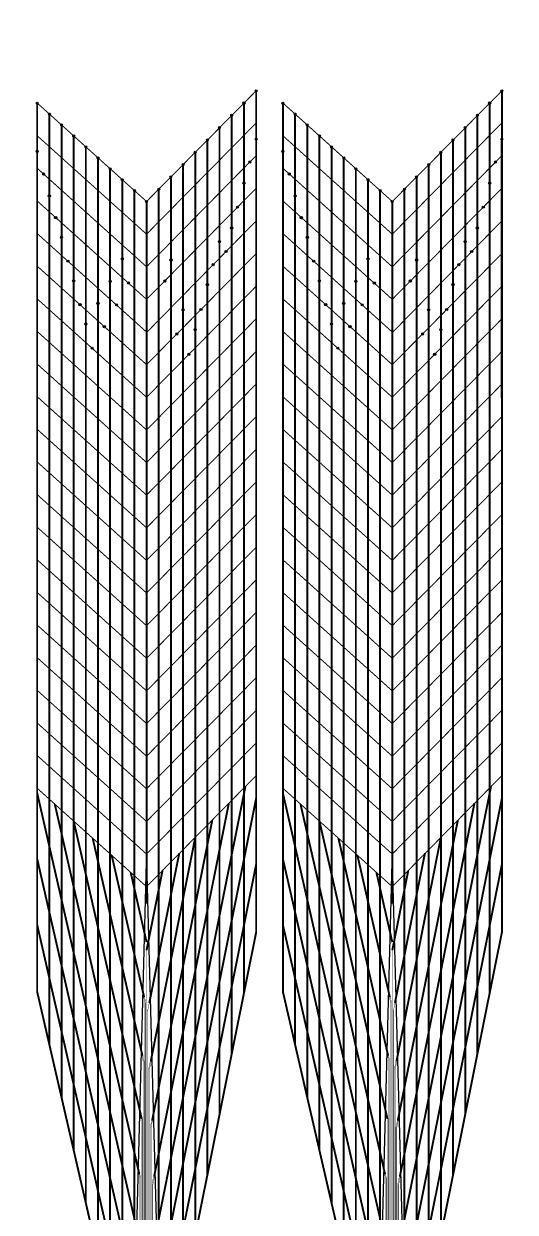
# Model space of a CAD drawing. Header units: millimetres. Extents: x -51 to 51, y -51 to 51.
# Drawn here: x 8.02 to 13.04, y 7.89 to 20.03 of the extents above; entities that cross this region are included whole.
import ezdxf

# ---------------------------------------------------------------- set-up
doc = ezdxf.new("R2010")
doc.units = ezdxf.units.MM
doc.linetypes.add('DASHED', pattern=[19.05, 12.7, -6.35])
for name, color, linetype in [('bottom_SU8', 5, 'Continuous'), ('metal', 43, 'Continuous'), ('Pt_pads', 1, 'Continuous'), ('reference', 18, 'DASHED')]:
    doc.layers.add(name, color=color, linetype=linetype)
doc.layers.add('top SU-8', color=3, linetype='Continuous', transparency=0.63)

msp = doc.modelspace()

# ---------------------------------------------------------------- linework, layer by layer
at = {"layer": 'bottom_SU8', "transparency": 33554559}
for points, const_width in [([(9.273, 18.216), (10.392, 19.347)], 0.01), ([(11.782, 18.216), (12.901, 19.347)], 0.01), ([(9.273, 17.882), (10.391, 19.017)], 0.01), ([(11.782, 17.882), (12.899, 19.017)], 0.01), ([(9.273, 17.549), (10.392, 18.684)], 0.01), ([(11.782, 17.549), (12.901, 18.684)], 0.01), ([(9.273, 17.216), (10.392, 18.351)], 0.01), ([(11.782, 17.216), (12.901, 18.351)], 0.01), ([(9.273, 16.877), (10.392, 18.018)], 0.01), ([(11.782, 16.877), (12.901, 18.018)], 0.01), ([(9.273, 16.549), (10.392, 17.684)], 0.01), ([(11.782, 16.549), (12.901, 17.684)], 0.01), ([(9.273, 16.216), (10.392, 17.351)], 0.01), ([(11.782, 16.216), (12.901, 17.351)], 0.01), ([(9.273, 15.882), (10.392, 17.018)], 0.01), ([(11.782, 15.882), (12.901, 17.018)], 0.01), ([(9.273, 15.549), (10.392, 16.684)], 0.01), ([(11.782, 15.549), (12.901, 16.684)], 0.01), ([(9.273, 15.216), (10.392, 16.351)], 0.01), ([(11.782, 15.216), (12.901, 16.351)], 0.01), ([(9.273, 14.882), (10.392, 16.018)], 0.01), ([(11.782, 14.882), (12.901, 16.018)], 0.01), ([(9.273, 14.549), (10.392, 15.684)], 0.01), ([(11.782, 14.549), (12.901, 15.684)], 0.01), ([(9.273, 14.216), (10.392, 15.351)], 0.01), ([(11.782, 14.216), (12.901, 15.351)], 0.01), ([(9.273, 13.882), (10.392, 15.018)], 0.01), ([(11.782, 13.882), (12.901, 15.018)], 0.01), ([(9.273, 13.549), (10.392, 14.684)], 0.01), ([(11.782, 13.549), (12.901, 14.684)], 0.01), ([(9.273, 13.216), (10.392, 14.351)], 0.01), ([(11.782, 13.216), (12.901, 14.351)], 0.01), ([(9.273, 12.882), (10.392, 14.018)], 0.01), ([(11.782, 12.882), (12.901, 14.018)], 0.01), ([(9.273, 12.549), (10.392, 13.684)], 0.01), ([(11.782, 12.549), (12.901, 13.684)], 0.01), ([(9.273, 12.216), (10.392, 13.351)], 0.01), ([(11.782, 12.216), (12.901, 13.351)], 0.01), ([(9.273, 11.882), (10.392, 13.018)], 0.01), ([(11.782, 11.882), (12.901, 13.018)], 0.01), ([(9.273, 11.549), (10.392, 12.684)], 0.01), ([(11.782, 11.549), (12.901, 12.684)], 0.01), ([(9.273, 11.216), (10.392, 12.351)], 0.01), ([(11.782, 11.216), (12.901, 12.351)], 0.01), ([(8.156, 12.173), (9.193, 7.632)], 0.02), ([(10.282, 12.239), (9.36, 7.633)], 0.02), ([(10.665, 12.173), (11.702, 7.632)], 0.02), ([(12.79, 12.239), (11.869, 7.633)], 0.02), ([(8.336, 12.06), (9.199, 8.279)], 0.02), ([(10.113, 12.068), (9.35, 8.254)], 0.02), ([(10.392, 12.117), (9.378, 7.049)], 0.02), ([(10.845, 12.06), (11.708, 8.279)], 0.02), ([(12.621, 12.068), (11.859, 8.254)], 0.02), ([(12.901, 12.117), (11.887, 7.049)], 0.02), ([(9.944, 11.896), (9.33, 8.826)], 0.02), ([(12.452, 11.896), (11.838, 8.826)], 0.02), ([(8.529, 11.886), (9.224, 8.843)], 0.02), ([(11.038, 11.886), (11.733, 8.843)], 0.02), ([(8.723, 11.711), (9.231, 9.488)], 0.02), ([(9.77, 11.719), (9.316, 9.432)], 0.02), ([(11.232, 11.711), (11.74, 9.488)], 0.02), ([(12.278, 11.719), (11.825, 9.432)], 0.02), ([(8.917, 11.537), (9.248, 10.088)], 0.02), ([(9.607, 11.558), (9.301, 10.028)], 0.02), ([(11.426, 11.537), (11.757, 10.088)], 0.02), ([(12.115, 11.558), (11.809, 10.028)], 0.02), ([(8.156, 11.5), (9.175, 7.037)], 0.02), ([(10.392, 11.443), (9.391, 6.438)], 0.02), ([(10.665, 11.5), (11.684, 7.037)], 0.02), ([(12.901, 11.443), (11.9, 6.438)], 0.02), ([(9.111, 11.362), (9.273, 10.65)], 0.02), ([(9.436, 11.381), (9.273, 10.566)], 0.02), ([(11.62, 11.362), (11.782, 10.65)], 0.02), ([(11.945, 11.381), (11.782, 10.566)], 0.02), ([(8.156, 10.826), (9.17, 6.389)], 0.02), ([(10.665, 10.826), (11.678, 6.389)], 0.02)]:
    msp.add_lwpolyline(points, dxfattribs=dict(at, const_width=const_width))
at = {"layer": 'bottom_SU8', "transparency": 33554544}
for points, const_width in [([(10.392, 19.347), (10.392, 10.743)], 0.02), ([(12.901, 19.347), (12.901, 10.743)], 0.02), ([(8.156, 19.222), (8.156, 10.137)], 0.02), ([(8.156, 19.222), (9.273, 18.216)], 0.01), ([(10.267, 19.222), (10.267, 10.127)], 0.02), ([(10.665, 19.222), (10.665, 10.137)], 0.02), ([(10.665, 19.222), (11.782, 18.216)], 0.01), ([(12.776, 19.222), (12.776, 10.127)], 0.02), ([(8.156, 18.888), (9.273, 17.882)], 0.01), ([(8.529, 16.127), (8.529, 18.886)], 0.02), ([(10.665, 18.888), (11.782, 17.882)], 0.01), ([(11.038, 16.127), (11.038, 18.886)], 0.02), ([(8.156, 18.556), (9.273, 17.549)], 0.01), ([(10.665, 18.556), (11.782, 17.549)], 0.01), ([(8.156, 18.222), (9.273, 17.216)], 0.01), ([(9.273, 18.216), (9.273, 11.044)], 0.02), ([(10.665, 18.222), (11.782, 17.216)], 0.01), ([(11.782, 18.216), (11.782, 11.044)], 0.02), ([(8.156, 17.889), (9.273, 16.882)], 0.01), ([(10.665, 17.889), (11.782, 16.882)], 0.01), ([(8.156, 17.556), (9.273, 16.549)], 0.01), ([(10.665, 17.556), (11.782, 16.549)], 0.01), ([(8.156, 17.222), (9.273, 16.216)], 0.01), ([(10.665, 17.222), (11.782, 16.216)], 0.01), ([(8.156, 16.889), (9.273, 15.882)], 0.01), ([(10.665, 16.889), (11.782, 15.882)], 0.01), ([(8.156, 16.556), (9.273, 15.549)], 0.01), ([(10.665, 16.556), (11.782, 15.549)], 0.01), ([(8.156, 16.222), (9.273, 15.216)], 0.01), ([(10.665, 16.222), (11.782, 15.216)], 0.01), ([(8.156, 15.889), (9.273, 14.882)], 0.01), ([(10.665, 15.889), (11.782, 14.882)], 0.01), ([(8.156, 15.556), (9.273, 14.549)], 0.01), ([(10.665, 15.556), (11.782, 14.549)], 0.01), ([(8.156, 15.222), (9.273, 14.216)], 0.01), ([(10.665, 15.222), (11.782, 14.216)], 0.01), ([(8.156, 14.889), (9.273, 13.882)], 0.01), ([(10.665, 14.889), (11.782, 13.882)], 0.01), ([(8.156, 14.556), (9.273, 13.549)], 0.01), ([(10.665, 14.556), (11.782, 13.549)], 0.01), ([(8.156, 14.222), (9.273, 13.216)], 0.01), ([(10.665, 14.222), (11.782, 13.216)], 0.01), ([(8.156, 13.889), (9.273, 12.882)], 0.01), ([(10.665, 13.889), (11.782, 12.882)], 0.01), ([(8.156, 13.556), (9.273, 12.549)], 0.01), ([(10.665, 13.556), (11.782, 12.549)], 0.01), ([(8.156, 13.222), (9.273, 12.216)], 0.01), ([(10.665, 13.222), (11.782, 12.216)], 0.01), ([(8.156, 12.889), (9.273, 11.882)], 0.01), ([(10.665, 12.889), (11.782, 11.882)], 0.01), ([(8.156, 12.556), (9.273, 11.549)], 0.01), ([(10.665, 12.556), (11.782, 11.549)], 0.01), ([(8.156, 12.222), (9.273, 11.216)], 0.01), ([(10.665, 12.222), (11.782, 11.216)], 0.01), ([(9.413, 5.879), (10.392, 10.749)], 0.02), ([(11.921, 5.879), (12.901, 10.749)], 0.02), ([(8.156, 10.144), (9.133, 5.898)], 0.02), ([(10.665, 10.144), (11.642, 5.898)], 0.02)]:
    msp.add_lwpolyline(points, dxfattribs=dict(at, const_width=const_width))
at = {"layer": 'bottom_SU8', "transparency": 33554559}
for points in [[(8.281, 19.11, 0.02, 0.02, 0), (8.281, 9.601, 0.02, 0.02, 0)], [(10.142, 19.097, 0.02, 0.02, 0), (10.142, 9.505, 0.02, 0.02, 0)], [(10.79, 19.11, 0.02, 0.02, 0), (10.79, 9.601, 0.02, 0.02, 0)], [(12.651, 19.097, 0.02, 0.02, 0), (12.651, 9.505, 0.02, 0.02, 0)], [(8.405, 18.998, 0.02, 0.02, 0), (8.405, 9.062, 0.02, 0.02, 0)], [(10.018, 18.971, 0.02, 0.02, 0), (10.018, 8.888, 0.02, 0.02, 0)], [(10.914, 18.998, 0.02, 0.02, 0), (10.914, 9.062, 0.02, 0.02, 0)], [(12.527, 18.971, 0.02, 0.02, 0), (12.527, 8.888, 0.02, 0.02, 0)], [(9.894, 18.845, 0.02, 0.02, 0), (9.894, 8.271, 0.02, 0.02, 0)], [(12.402, 18.845, 0.02, 0.02, 0), (12.402, 8.271, 0.02, 0.02, 0)], [(8.653, 18.774, 0.02, 0.02, 0), (8.653, 7.984, 0.02, 0.02, 0)], [(9.77, 18.719, 0.02, 0.02, 0), (9.77, 7.658, 0.02, 0.02, 0)], [(11.162, 18.774, 0.02, 0.02, 0), (11.162, 7.984, 0.02, 0.02, 0)], [(12.278, 18.719, 0.02, 0.02, 0), (12.278, 7.658, 0.02, 0.02, 0)], [(8.777, 18.663, 0.02, 0.02, 0), (8.777, 7.446, 0.02, 0.02, 0)], [(9.646, 18.593, 0.02, 0.02, 0), (9.646, 7.037, 0.02, 0.02, 0)], [(11.286, 18.663, 0.02, 0.02, 0), (11.286, 7.446, 0.02, 0.02, 0)], [(12.154, 18.593, 0.02, 0.02, 0), (12.154, 7.037, 0.02, 0.02, 0)], [(8.901, 18.551, 0.02, 0.02, 0), (8.901, 6.906, 0.02, 0.02, 0)], [(9.522, 18.468, 0.02, 0.02, 0), (9.522, 6.42, 0.02, 0.02, 0)], [(11.41, 18.551, 0.02, 0.02, 0), (11.41, 6.906, 0.02, 0.02, 0)], [(12.03, 18.468, 0.02, 0.02, 0), (12.03, 6.42, 0.02, 0.02, 0)], [(9.025, 18.439, 0.02, 0.02, 0), (9.025, 6.368, 0.02, 0.02, 0)], [(9.149, 18.327, 0.02, 0.02, 0), (9.147, 6.758, 0.02, 0.02, 0)], [(9.398, 18.342, 0.02, 0.02, 0), (9.398, 6.881, 0.02, 0.02, 0)], [(11.534, 18.439, 0.02, 0.02, 0), (11.534, 6.368, 0.02, 0.02, 0)], [(11.658, 18.327, 0.02, 0.02, 0), (11.656, 6.758, 0.02, 0.02, 0)], [(11.906, 18.342, 0.02, 0.02, 0), (11.906, 6.881, 0.02, 0.02, 0)], [(8.529, 16.127, 0.02, 0.02, 0), (8.529, 8.523, 0.04, 0.04, 0)], [(11.038, 16.127, 0.02, 0.02, 0), (11.038, 8.523, 0.04, 0.04, 0)]]:
    msp.add_lwpolyline(points, format="xyseb", dxfattribs=at)
at = {"layer": 'bottom_SU8', "transparency": 33554544}
for points in [[(9.273, 11.462), (9.423, 5.923), (9.125, 5.923)], [(11.782, 11.462), (11.932, 5.923), (11.634, 5.923)]]:
    msp.add_lwpolyline(points, close=True, dxfattribs=at)
for centre, radius in [((10.392, 19.347), 0.01), ((12.901, 19.347), 0.01), ((8.156, 19.222), 0.01), ((10.267, 19.222), 0.0115), ((10.665, 19.222), 0.01), ((12.776, 19.222), 0.0115), ((8.281, 19.11), 0.01), ((10.79, 19.11), 0.01), ((8.405, 18.998), 0.01), ((10.914, 18.998), 0.01), ((8.529, 18.886), 0.01), ((10.392, 18.853), 0.011), ((11.038, 18.886), 0.01), ((12.901, 18.853), 0.011), ((8.156, 18.729), 0.011), ((8.653, 18.774), 0.01), ((10.665, 18.729), 0.011), ((11.162, 18.774), 0.01), ((8.777, 18.663), 0.01), ((10.327, 18.619), 0.011), ((11.286, 18.663), 0.01), ((12.836, 18.619), 0.011), ((8.221, 18.497), 0.011), ((8.901, 18.551), 0.01), ((10.73, 18.497), 0.011), ((11.41, 18.551), 0.01), ((9.025, 18.439), 0.01), ((9.149, 18.327), 0.01), ((10.267, 18.404), 0.011), ((11.534, 18.439), 0.01), ((11.658, 18.327), 0.01), ((12.776, 18.404), 0.011), ((8.281, 18.273), 0.011), ((10.79, 18.273), 0.011), ((10.202, 18.158), 0.011), ((12.711, 18.158), 0.011), ((8.345, 18.051), 0.011), ((10.854, 18.051), 0.011), ((8.405, 17.85), 0.011), ((10.142, 17.946), 0.011), ((10.914, 17.85), 0.011), ((12.651, 17.946), 0.011), ((10.018, 17.805), 0.011), ((12.526, 17.805), 0.011), ((8.47, 17.606), 0.011), ((9.025, 17.63), 0.011), ((9.522, 17.618), 0.011), ((10.085, 17.705), 0.011), ((10.979, 17.606), 0.011), ((11.534, 17.63), 0.011), ((12.03, 17.618), 0.011), ((12.593, 17.705), 0.011), ((9.953, 17.57), 0.011), ((12.462, 17.57), 0.011), ((8.529, 17.406), 0.011), ((8.901, 17.401), 0.011), ((9.089, 17.383), 0.011), ((9.459, 17.404), 0.011), ((9.894, 17.367), 0.011), ((11.038, 17.406), 0.011), ((11.41, 17.401), 0.011), ((11.598, 17.383), 0.011), ((11.967, 17.404), 0.011), ((12.402, 17.367), 0.011), ((8.593, 17.162), 0.011), ((8.777, 17.176), 0.011), ((8.966, 17.16), 0.011), ((9.646, 17.109), 0.011), ((9.829, 17.113), 0.011), ((11.102, 17.162), 0.011), ((11.286, 17.176), 0.011), ((11.475, 17.16), 0.011), ((12.154, 17.109), 0.011), ((12.338, 17.113), 0.011), ((8.653, 16.965), 0.011), ((8.842, 16.938), 0.011), ((9.77, 16.906), 0.011), ((11.162, 16.965), 0.011), ((11.35, 16.938), 0.011), ((12.278, 16.906), 0.011), ((9.582, 16.862), 0.011), ((12.091, 16.862), 0.011), ((8.717, 16.717), 0.011), ((9.705, 16.654), 0.011), ((11.226, 16.717), 0.011), ((12.214, 16.654), 0.011)]:
    msp.add_circle(centre, radius, dxfattribs=at)
at = {"layer": 'bottom_SU8', "transparency": 33554559}
for centre in [(10.142, 19.097), (12.651, 19.097), (10.018, 18.971), (12.527, 18.971), (9.894, 18.845), (12.402, 18.845), (9.77, 18.719), (12.278, 18.719), (9.646, 18.593), (12.154, 18.593), (9.522, 18.468), (12.03, 18.468), (9.398, 18.342), (11.906, 18.342), (9.273, 18.216), (11.782, 18.216)]:
    msp.add_circle(centre, 0.01, dxfattribs=at)
at = {"layer": 'metal', "transparency": 33554544, "const_width": 0.004}
for points in [[(10.397, 10.748), (10.397, 18.853)], [(12.905, 10.748), (12.905, 18.853)], [(8.152, 10.137), (8.152, 18.729)], [(10.661, 10.137), (10.66, 18.729)], [(10.387, 18.68), (10.327, 18.619)], [(10.387, 10.749), (10.387, 18.681)], [(12.896, 18.68), (12.836, 18.619)], [(12.896, 10.749), (12.896, 18.681)], [(8.16, 18.552), (8.221, 18.497)], [(8.161, 10.142), (8.161, 18.551)], [(10.669, 18.552), (10.73, 18.497)], [(10.67, 10.142), (10.67, 18.551)], [(10.272, 10.819), (10.272, 18.404)], [(12.781, 10.819), (12.781, 18.404)], [(10.262, 18.219), (10.202, 18.158)], [(10.262, 10.82), (10.262, 18.221)], [(12.771, 18.219), (12.711, 18.158)], [(12.771, 10.82), (12.771, 18.221)], [(8.286, 10.278), (8.286, 18.109)], [(8.286, 18.105), (8.345, 18.051)], [(10.795, 10.278), (10.795, 18.109)], [(10.795, 18.105), (10.854, 18.051)], [(8.4, 17.85), (8.401, 10.405)], [(10.147, 10.865), (10.147, 17.946)], [(10.909, 17.85), (10.909, 10.405)], [(12.656, 10.865), (12.656, 17.946)], [(10.022, 10.918), (10.022, 17.805)], [(10.137, 17.759), (10.085, 17.705)], [(10.137, 10.866), (10.137, 17.761)], [(12.531, 10.918), (12.531, 17.805)], [(12.646, 17.759), (12.593, 17.705)], [(12.646, 10.866), (12.646, 17.761)], [(8.409, 17.661), (8.47, 17.606)], [(8.41, 10.405), (8.41, 17.66)], [(9.021, 11.061), (9.021, 17.63)], [(9.522, 11.131), (9.522, 17.618)], [(10.015, 17.634), (9.953, 17.57)], [(10.013, 10.921), (10.014, 17.633)], [(10.918, 17.661), (10.979, 17.606)], [(10.919, 10.405), (10.919, 17.66)], [(11.53, 11.061), (11.53, 17.63)], [(12.031, 11.131), (12.031, 17.618)], [(12.524, 17.634), (12.462, 17.57)], [(12.522, 10.921), (12.523, 17.633)], [(8.525, 10.535), (8.525, 17.406)], [(8.897, 10.93), (8.897, 17.402)], [(9.029, 17.438), (9.089, 17.383)], [(9.03, 11.061), (9.03, 17.437)], [(9.396, 17.34), (9.459, 17.404)], [(9.898, 10.97), (9.899, 17.367)], [(11.034, 10.535), (11.034, 17.406)], [(11.406, 10.93), (11.406, 17.402)], [(11.538, 17.438), (11.598, 17.383)], [(11.539, 11.061), (11.539, 17.437)], [(11.904, 17.34), (11.967, 17.404)], [(12.407, 10.97), (12.408, 17.367)], [(9.398, 11.185), (9.398, 17.342)], [(11.906, 11.185), (11.906, 17.342)], [(8.533, 10.535), (8.533, 17.218)], [(8.533, 17.216), (8.593, 17.162)], [(8.772, 10.799), (8.772, 17.176)], [(8.906, 10.93), (8.906, 17.215)], [(8.906, 17.213), (8.966, 17.16)], [(9.889, 17.174), (9.829, 17.113)], [(9.889, 10.971), (9.889, 17.175)], [(11.042, 10.535), (11.042, 17.218)], [(11.042, 17.216), (11.102, 17.162)], [(11.281, 10.799), (11.281, 17.176)], [(11.415, 10.93), (11.415, 17.215)], [(11.415, 17.213), (11.475, 17.16)], [(12.398, 17.174), (12.338, 17.113)], [(12.398, 10.971), (12.398, 17.175)], [(9.65, 11.094), (9.65, 17.109)], [(12.159, 11.094), (12.158, 17.109)], [(8.649, 10.669), (8.649, 16.965)], [(8.782, 10.801), (8.782, 16.994)], [(8.782, 16.992), (8.842, 16.938)], [(9.642, 16.924), (9.582, 16.862)], [(9.641, 11.094), (9.641, 16.923)], [(9.775, 11.025), (9.775, 16.906)], [(11.158, 10.669), (11.158, 16.965)], [(11.291, 10.801), (11.291, 16.994)], [(11.291, 16.992), (11.35, 16.938)], [(12.151, 16.924), (12.091, 16.862)], [(12.149, 11.094), (12.15, 16.923)], [(12.284, 11.025), (12.284, 16.906)], [(8.657, 10.668), (8.657, 16.774)], [(8.657, 16.772), (8.717, 16.717)], [(11.165, 10.668), (11.166, 16.774)], [(11.166, 16.772), (11.226, 16.717)], [(9.764, 16.714), (9.705, 16.654)], [(9.764, 11.025), (9.764, 16.716)], [(12.273, 16.714), (12.214, 16.654)], [(12.273, 11.025), (12.273, 16.716)], [(9.398, 11.186), (9.274, 10.571)], [(11.906, 11.186), (11.783, 10.571)], [(9.257, 10.026), (9.021, 11.062)], [(9.266, 10.027), (9.03, 11.062)], [(9.522, 11.134), (9.284, 9.947)], [(9.293, 9.343), (9.641, 11.095)], [(9.302, 9.343), (9.65, 11.095)], [(11.766, 10.026), (11.53, 11.062)], [(11.775, 10.027), (11.539, 11.062)], [(12.031, 11.134), (11.793, 9.947)], [(11.802, 9.343), (12.15, 11.095)], [(11.811, 9.343), (12.159, 11.095)], [(9.239, 9.431), (8.897, 10.932)], [(9.248, 9.431), (8.906, 10.932)], [(9.311, 8.757), (9.764, 11.026)], [(9.32, 8.76), (9.775, 11.026)], [(9.329, 8.176), (9.889, 10.973)], [(9.338, 8.173), (9.899, 10.973)], [(11.748, 9.431), (11.406, 10.932)], [(11.757, 9.431), (11.415, 10.932)], [(11.82, 8.757), (12.273, 11.026)], [(11.829, 8.76), (12.284, 11.026)], [(11.838, 8.176), (12.398, 10.973)], [(11.847, 8.173), (12.408, 10.973)], [(9.347, 7.592), (10.013, 10.922)], [(9.356, 7.591), (10.022, 10.92)], [(9.365, 7.009), (10.137, 10.866)], [(9.374, 7.006), (10.147, 10.866)], [(9.383, 6.425), (10.262, 10.821)], [(9.391, 6.414), (10.272, 10.821)], [(11.856, 7.592), (12.522, 10.922)], [(11.865, 7.591), (12.531, 10.92)], [(11.874, 7.009), (12.646, 10.866)], [(11.883, 7.006), (12.656, 10.866)], [(11.892, 6.425), (12.771, 10.821)], [(11.9, 6.414), (12.781, 10.821)], [(9.221, 8.837), (8.772, 10.801)], [(9.23, 8.84), (8.782, 10.802)], [(9.401, 5.847), (10.387, 10.75)], [(9.41, 5.846), (10.397, 10.749)], [(11.73, 8.837), (11.281, 10.801)], [(11.739, 8.84), (11.291, 10.802)], [(11.91, 5.847), (12.896, 10.75)], [(11.919, 5.846), (12.905, 10.749)], [(9.203, 8.243), (8.649, 10.669)], [(9.212, 8.243), (8.657, 10.669)], [(9.275, -11.096), (9.275, 10.575)], [(11.712, 8.243), (11.158, 10.669)], [(11.721, 8.243), (11.165, 10.669)], [(11.784, -11.096), (11.784, 10.575)], [(9.185, 7.649), (8.525, 10.536)], [(9.194, 7.649), (8.533, 10.536)], [(11.694, 7.649), (11.034, 10.536)], [(11.703, 7.649), (11.042, 10.536)], [(9.167, 7.052), (8.401, 10.408)], [(9.176, 7.052), (8.41, 10.408)], [(11.676, 7.052), (10.909, 10.408)], [(11.685, 7.052), (10.919, 10.408)], [(8.275, 10.285), (9.15, 6.455)], [(9.158, 6.456), (8.285, 10.285)], [(10.784, 10.285), (11.658, 6.455)], [(11.667, 6.456), (10.793, 10.285)], [(8.152, 10.143), (9.131, 5.887)], [(9.14, 5.889), (8.161, 10.143)], [(10.661, 10.143), (11.64, 5.887)], [(11.649, 5.889), (10.67, 10.143)], [(9.257, -12.096), (9.257, 10.027)], [(9.266, -11.596), (9.266, 10.029)], [(9.284, -10.596), (9.284, 9.956)], [(11.766, -12.096), (11.766, 10.027)], [(11.775, -11.596), (11.775, 10.029)], [(11.793, -10.596), (11.793, 9.956)], [(9.239, -13.096), (9.239, 9.437)], [(9.248, -12.596), (9.248, 9.437)], [(9.293, -10.096), (9.293, 9.348)], [(9.302, -9.596), (9.302, 9.348)], [(11.748, -13.096), (11.748, 9.437)], [(11.757, -12.596), (11.757, 9.437)], [(11.802, -10.096), (11.802, 9.348)], [(11.811, -9.596), (11.811, 9.348)], [(9.221, -14.096), (9.221, 8.839)], [(9.23, -13.596), (9.23, 8.841)], [(9.311, -9.096), (9.311, 8.76)], [(9.32, -8.596), (9.32, 8.762)], [(11.73, -14.096), (11.73, 8.839)], [(11.739, -13.596), (11.739, 8.841)], [(11.82, -9.096), (11.82, 8.76)], [(11.829, -8.596), (11.829, 8.762)], [(9.203, -15.096), (9.203, 8.244)], [(9.212, -14.596), (9.212, 8.244)], [(9.329, -8.096), (9.329, 8.176)], [(9.338, -7.596), (9.338, 8.176)], [(11.712, -15.096), (11.712, 8.244)], [(11.721, -14.596), (11.721, 8.244)], [(11.838, -8.096), (11.838, 8.176)], [(11.847, -7.596), (11.847, 8.176)]]:
    msp.add_lwpolyline(points, dxfattribs=at)
at = {"layer": 'metal', "transparency": 33554554, "const_width": 0.004}
for points in [[(8.277, 10.278), (8.276, 18.273)], [(10.786, 10.278), (10.785, 18.273)]]:
    msp.add_lwpolyline(points, dxfattribs=at)
at = {"layer": 'metal', "transparency": 33554544}
for centre in [(10.392, 18.853), (12.901, 18.853), (8.156, 18.729), (10.665, 18.729), (10.327, 18.619), (12.836, 18.619), (8.221, 18.497), (10.73, 18.497), (10.267, 18.404), (12.776, 18.404), (8.281, 18.273), (10.79, 18.273), (10.202, 18.158), (12.711, 18.158), (8.345, 18.051), (10.854, 18.051), (8.405, 17.85), (10.142, 17.946), (10.914, 17.85), (12.651, 17.946), (10.018, 17.805), (12.526, 17.805), (8.47, 17.606), (9.025, 17.63), (9.522, 17.618), (10.085, 17.705), (10.979, 17.606), (11.534, 17.63), (12.03, 17.618), (12.593, 17.705), (9.953, 17.57), (12.462, 17.57), (8.529, 17.406), (8.901, 17.401), (9.089, 17.383), (9.459, 17.404), (9.894, 17.367), (11.038, 17.406), (11.41, 17.401), (11.598, 17.383), (11.967, 17.404), (12.402, 17.367), (8.593, 17.162), (8.777, 17.176), (8.966, 17.16), (9.829, 17.113), (11.102, 17.162), (11.286, 17.176), (11.475, 17.16), (12.338, 17.113), (9.646, 17.109), (12.154, 17.109), (8.653, 16.965), (8.842, 16.938), (9.77, 16.906), (11.162, 16.965), (11.35, 16.938), (12.278, 16.906), (9.582, 16.862), (12.091, 16.862), (8.717, 16.717), (9.705, 16.654), (11.226, 16.717), (12.214, 16.654)]:
    msp.add_circle(centre, 0.01, dxfattribs=at)
at = {"layer": 'Pt_pads', "transparency": 33554544}
for centre in [(10.392, 18.853), (12.901, 18.853), (8.156, 18.729), (10.665, 18.729), (10.327, 18.619), (12.836, 18.619), (8.221, 18.497), (10.73, 18.497), (10.267, 18.404), (12.776, 18.404), (8.281, 18.273), (10.79, 18.273), (10.202, 18.158), (12.711, 18.158), (8.345, 18.051), (10.854, 18.051), (8.405, 17.85), (10.142, 17.946), (10.914, 17.85), (12.651, 17.946), (10.018, 17.805), (12.526, 17.805), (8.47, 17.606), (9.025, 17.63), (9.522, 17.618), (10.085, 17.705), (10.979, 17.606), (11.534, 17.63), (12.03, 17.618), (12.593, 17.705), (9.953, 17.57), (12.462, 17.57), (8.529, 17.406), (8.901, 17.401), (9.089, 17.383), (9.459, 17.404), (9.894, 17.367), (11.038, 17.406), (11.41, 17.401), (11.598, 17.383), (11.967, 17.404), (12.402, 17.367), (8.593, 17.162), (8.777, 17.176), (8.966, 17.16), (9.829, 17.113), (11.102, 17.162), (11.286, 17.176), (11.475, 17.16), (12.338, 17.113), (9.646, 17.109), (12.154, 17.109), (8.653, 16.965), (8.842, 16.938), (9.77, 16.906), (11.162, 16.965), (11.35, 16.938), (12.278, 16.906), (9.582, 16.862), (12.091, 16.862), (8.717, 16.717), (9.705, 16.654), (11.226, 16.717), (12.214, 16.654)]:
    msp.add_circle(centre, 0.01, dxfattribs=at)
at = {"layer": 'reference'}
msp.add_circle((0, 0), 38.1, dxfattribs=at)
at = {"layer": 'top SU-8', "transparency": 33554559}
for points, const_width in [([(9.273, 18.216), (10.392, 19.347)], 0.01), ([(11.782, 18.216), (12.901, 19.347)], 0.01), ([(9.273, 17.882), (10.391, 19.017)], 0.01), ([(11.782, 17.882), (12.899, 19.017)], 0.01), ([(9.273, 17.549), (10.317, 18.609)], 0.01), ([(11.782, 17.549), (12.826, 18.609)], 0.01), ([(9.469, 17.414), (10.192, 18.148)], 0.01), ([(11.977, 17.414), (12.701, 18.148)], 0.01), ([(9.839, 17.123), (10.392, 17.684)], 0.01), ([(12.348, 17.123), (12.901, 17.684)], 0.01), ([(9.273, 16.877), (9.943, 17.56)], 0.01), ([(11.782, 16.877), (12.452, 17.56)], 0.01), ([(9.714, 16.663), (10.392, 17.351)], 0.01), ([(12.223, 16.663), (12.901, 17.351)], 0.01), ([(9.273, 15.882), (10.392, 17.018)], 0.01), ([(11.782, 15.882), (12.901, 17.018)], 0.01), ([(9.273, 15.549), (10.392, 16.684)], 0.01), ([(11.782, 15.549), (12.901, 16.684)], 0.01), ([(9.273, 15.216), (10.392, 16.351)], 0.01), ([(11.782, 15.216), (12.901, 16.351)], 0.01), ([(9.273, 14.882), (10.392, 16.018)], 0.01), ([(11.782, 14.882), (12.901, 16.018)], 0.01), ([(9.273, 14.549), (10.392, 15.684)], 0.01), ([(11.782, 14.549), (12.901, 15.684)], 0.01), ([(9.273, 14.216), (10.392, 15.351)], 0.01), ([(11.782, 14.216), (12.901, 15.351)], 0.01), ([(9.273, 13.882), (10.392, 15.018)], 0.01), ([(11.782, 13.882), (12.901, 15.018)], 0.01), ([(9.273, 13.549), (10.392, 14.684)], 0.01), ([(11.782, 13.549), (12.901, 14.684)], 0.01), ([(9.273, 13.216), (10.392, 14.351)], 0.01), ([(11.782, 13.216), (12.901, 14.351)], 0.01), ([(9.273, 12.882), (10.392, 14.018)], 0.01), ([(11.782, 12.882), (12.901, 14.018)], 0.01), ([(9.273, 12.549), (10.392, 13.684)], 0.01), ([(11.782, 12.549), (12.901, 13.684)], 0.01), ([(9.273, 12.216), (10.392, 13.351)], 0.01), ([(11.782, 12.216), (12.901, 13.351)], 0.01), ([(9.273, 11.882), (10.392, 13.018)], 0.01), ([(11.782, 11.882), (12.901, 13.018)], 0.01), ([(9.273, 11.549), (10.392, 12.684)], 0.01), ([(11.782, 11.549), (12.901, 12.684)], 0.01), ([(9.273, 11.216), (10.392, 12.351)], 0.01), ([(11.782, 11.216), (12.901, 12.351)], 0.01), ([(8.156, 12.173), (9.193, 7.632)], 0.02), ([(10.282, 12.239), (9.36, 7.633)], 0.02), ([(10.665, 12.173), (11.702, 7.632)], 0.02), ([(12.79, 12.239), (11.869, 7.633)], 0.02), ([(8.336, 12.06), (9.199, 8.279)], 0.02), ([(10.113, 12.068), (9.35, 8.254)], 0.02), ([(10.392, 12.117), (9.378, 7.049)], 0.02), ([(10.845, 12.06), (11.708, 8.279)], 0.02), ([(12.621, 12.068), (11.859, 8.254)], 0.02), ([(12.901, 12.117), (11.887, 7.049)], 0.02), ([(9.944, 11.896), (9.33, 8.826)], 0.02), ([(12.452, 11.896), (11.838, 8.826)], 0.02), ([(8.529, 11.886), (9.224, 8.843)], 0.02), ([(11.038, 11.886), (11.733, 8.843)], 0.02), ([(8.723, 11.711), (9.231, 9.488)], 0.02), ([(9.77, 11.719), (9.316, 9.432)], 0.02), ([(11.232, 11.711), (11.74, 9.488)], 0.02), ([(12.278, 11.719), (11.825, 9.432)], 0.02), ([(8.917, 11.537), (9.248, 10.088)], 0.02), ([(9.607, 11.558), (9.301, 10.028)], 0.02), ([(11.426, 11.537), (11.757, 10.088)], 0.02), ([(12.115, 11.558), (11.809, 10.028)], 0.02), ([(8.156, 11.5), (9.175, 7.037)], 0.02), ([(10.392, 11.443), (9.391, 6.438)], 0.02), ([(10.665, 11.5), (11.684, 7.037)], 0.02), ([(12.901, 11.443), (11.9, 6.438)], 0.02), ([(9.111, 11.362), (9.273, 10.65)], 0.02), ([(9.436, 11.381), (9.273, 10.566)], 0.02), ([(11.62, 11.362), (11.782, 10.65)], 0.02), ([(11.945, 11.381), (11.782, 10.566)], 0.02), ([(8.156, 10.826), (9.17, 6.389)], 0.02), ([(10.665, 10.826), (11.678, 6.389)], 0.02)]:
    msp.add_lwpolyline(points, dxfattribs=dict(at, const_width=const_width))
at = {"layer": 'top SU-8', "transparency": 33554544}
for points, const_width in [([(10.392, 18.868), (10.392, 19.347)], 0.02), ([(12.901, 18.868), (12.901, 19.347)], 0.02), ([(8.156, 18.748), (8.156, 19.222)], 0.02), ([(8.156, 19.222), (9.273, 18.216)], 0.01), ([(10.267, 18.419), (10.267, 19.222)], 0.02), ([(10.665, 18.748), (10.665, 19.222)], 0.02), ([(10.665, 19.222), (11.782, 18.216)], 0.01), ([(12.776, 18.419), (12.776, 19.222)], 0.02), ([(8.281, 18.29), (8.281, 19.11)], 0.02), ([(10.142, 17.96), (10.142, 19.097)], 0.02), ([(10.79, 18.29), (10.79, 19.11)], 0.02), ([(12.651, 17.96), (12.651, 19.097)], 0.02), ([(8.405, 17.867), (8.405, 18.998)], 0.02), ([(10.018, 17.822), (10.018, 18.971)], 0.02), ([(10.914, 17.867), (10.914, 18.998)], 0.02), ([(12.527, 17.822), (12.527, 18.971)], 0.02), ([(8.156, 18.888), (9.273, 17.882)], 0.01), ([(8.529, 17.421), (8.529, 18.886)], 0.02), ([(9.894, 17.384), (9.894, 18.845)], 0.02), ([(10.392, 18.837), (10.392, 10.743)], 0.02), ([(10.665, 18.888), (11.782, 17.882)], 0.01), ([(11.038, 17.421), (11.038, 18.886)], 0.02), ([(12.402, 17.384), (12.402, 18.845)], 0.02), ([(12.9, 18.837), (12.901, 10.743)], 0.02), ([(8.156, 18.716), (8.156, 10.137)], 0.02), ([(8.653, 16.98), (8.653, 18.774)], 0.02), ([(9.77, 16.92), (9.77, 18.719)], 0.02), ([(10.665, 18.716), (10.665, 10.137)], 0.02), ([(11.162, 16.98), (11.162, 18.774)], 0.02), ([(12.278, 16.92), (12.278, 18.719)], 0.02), ([(8.777, 17.189), (8.777, 18.663)], 0.02), ([(9.646, 17.13), (9.646, 18.593)], 0.02), ([(10.338, 18.63), (10.392, 18.684)], 0.01), ([(11.286, 17.189), (11.286, 18.663)], 0.02), ([(12.154, 17.13), (12.154, 18.593)], 0.02), ([(12.847, 18.63), (12.901, 18.684)], 0.01), ([(8.211, 18.507), (8.156, 18.556)], 0.01), ([(8.232, 18.487), (9.273, 17.549)], 0.01), ([(8.901, 17.416), (8.901, 18.551)], 0.02), ([(9.521, 17.634), (9.522, 18.468)], 0.02), ([(10.719, 18.507), (10.665, 18.556)], 0.01), ([(10.741, 18.487), (11.782, 17.549)], 0.01), ([(11.41, 17.416), (11.41, 18.551)], 0.02), ([(12.03, 17.634), (12.03, 18.468)], 0.02), ([(9.025, 17.647), (9.025, 18.439)], 0.02), ([(10.213, 18.17), (10.392, 18.351)], 0.01), ([(10.267, 18.388), (10.267, 10.127)], 0.02), ([(11.534, 17.647), (11.534, 18.439)], 0.02), ([(12.722, 18.17), (12.901, 18.351)], 0.01), ([(12.776, 18.388), (12.776, 10.127)], 0.02), ([(8.334, 18.062), (8.156, 18.222)], 0.01), ([(9.273, 18.216), (9.273, 11.044)], 0.02), ([(10.843, 18.062), (10.665, 18.222)], 0.01), ([(11.782, 18.216), (11.782, 11.044)], 0.02), ([(9.078, 17.392), (8.358, 18.041)], 0.01), ([(10.094, 17.715), (10.392, 18.018)], 0.01), ([(11.586, 17.392), (10.866, 18.041)], 0.01), ([(12.603, 17.715), (12.901, 18.018)], 0.01), ([(8.459, 17.616), (8.156, 17.889)], 0.01), ([(10.967, 17.616), (10.665, 17.889)], 0.01), ([(9.963, 17.581), (10.075, 17.695)], 0.01), ([(12.472, 17.581), (12.584, 17.695)], 0.01), ([(8.582, 17.172), (8.156, 17.556)], 0.01), ([(8.955, 17.169), (8.481, 17.596)], 0.01), ([(11.091, 17.172), (10.665, 17.556)], 0.01), ([(11.464, 17.169), (10.99, 17.596)], 0.01), ([(8.529, 16.127), (8.529, 17.389)], 0.02), ([(9.098, 17.374), (9.273, 17.216)], 0.01), ([(9.448, 17.393), (9.273, 17.216)], 0.01), ([(11.038, 16.127), (11.038, 17.389)], 0.02), ([(11.607, 17.374), (11.782, 17.216)], 0.01), ([(11.957, 17.393), (11.782, 17.216)], 0.01), ([(8.706, 16.727), (8.156, 17.222)], 0.01), ([(8.832, 16.947), (8.605, 17.151)], 0.01), ([(8.975, 17.151), (9.273, 16.882)], 0.01), ([(11.214, 16.727), (10.665, 17.222)], 0.01), ([(11.34, 16.947), (11.114, 17.151)], 0.01), ([(11.484, 17.151), (11.782, 16.882)], 0.01), ([(9.819, 17.102), (9.592, 16.873)], 0.01), ([(12.328, 17.102), (12.101, 16.873)], 0.01), ([(8.156, 16.889), (9.273, 15.882)], 0.01), ([(8.851, 16.93), (9.273, 16.549)], 0.01), ([(10.665, 16.889), (11.782, 15.882)], 0.01), ([(11.36, 16.93), (11.782, 16.549)], 0.01), ([(9.572, 16.853), (9.273, 16.549)], 0.01), ([(12.081, 16.853), (11.782, 16.549)], 0.01), ([(8.726, 16.709), (9.273, 16.216)], 0.01), ([(9.695, 16.644), (9.273, 16.216)], 0.01), ([(11.235, 16.709), (11.782, 16.216)], 0.01), ([(12.204, 16.644), (11.782, 16.216)], 0.01), ([(8.156, 16.556), (9.273, 15.549)], 0.01), ([(10.665, 16.556), (11.782, 15.549)], 0.01), ([(8.156, 16.222), (9.273, 15.216)], 0.01), ([(10.665, 16.222), (11.782, 15.216)], 0.01), ([(8.156, 15.889), (9.273, 14.882)], 0.01), ([(10.665, 15.889), (11.782, 14.882)], 0.01), ([(8.156, 15.556), (9.273, 14.549)], 0.01), ([(10.665, 15.556), (11.782, 14.549)], 0.01), ([(8.156, 15.222), (9.273, 14.216)], 0.01), ([(10.665, 15.222), (11.782, 14.216)], 0.01), ([(8.156, 14.889), (9.273, 13.882)], 0.01), ([(10.665, 14.889), (11.782, 13.882)], 0.01), ([(8.156, 14.556), (9.273, 13.549)], 0.01), ([(10.665, 14.556), (11.782, 13.549)], 0.01), ([(8.156, 14.222), (9.273, 13.216)], 0.01), ([(10.665, 14.222), (11.782, 13.216)], 0.01), ([(8.156, 13.889), (9.273, 12.882)], 0.01), ([(10.665, 13.889), (11.782, 12.882)], 0.01), ([(8.156, 13.556), (9.273, 12.549)], 0.01), ([(10.665, 13.556), (11.782, 12.549)], 0.01), ([(8.156, 13.222), (9.273, 12.216)], 0.01), ([(10.665, 13.222), (11.782, 12.216)], 0.01), ([(8.156, 12.889), (9.273, 11.882)], 0.01), ([(10.665, 12.889), (11.782, 11.882)], 0.01), ([(8.156, 12.556), (9.273, 11.549)], 0.01), ([(10.665, 12.556), (11.782, 11.549)], 0.01), ([(8.156, 12.222), (9.273, 11.216)], 0.01), ([(10.665, 12.222), (11.782, 11.216)], 0.01), ([(9.413, 5.879), (10.392, 10.749)], 0.02), ([(11.921, 5.879), (12.901, 10.749)], 0.02), ([(8.156, 10.144), (9.133, 5.898)], 0.02), ([(10.665, 10.144), (11.642, 5.898)], 0.02)]:
    msp.add_lwpolyline(points, dxfattribs=dict(at, const_width=const_width))
at = {"layer": 'top SU-8', "transparency": 33554559}
for points in [[(9.149, 18.327, 0.02, 0.02, 0), (9.147, 6.758, 0.02, 0.02, 0)], [(9.398, 18.342, 0.02, 0.02, 0), (9.398, 6.881, 0.02, 0.02, 0)], [(11.658, 18.327, 0.02, 0.02, 0), (11.656, 6.758, 0.02, 0.02, 0)], [(11.906, 18.342, 0.02, 0.02, 0), (11.906, 6.881, 0.02, 0.02, 0)], [(8.281, 18.253, 0.02, 0.02, 0), (8.281, 9.601, 0.02, 0.02, 0)], [(10.79, 18.253, 0.02, 0.02, 0), (10.79, 9.601, 0.02, 0.02, 0)], [(10.142, 17.931, 0.02, 0.02, 0), (10.142, 9.505, 0.02, 0.02, 0)], [(12.651, 17.931, 0.02, 0.02, 0), (12.651, 9.505, 0.02, 0.02, 0)], [(8.405, 17.836, 0.02, 0.02, 0), (8.405, 9.062, 0.02, 0.02, 0)], [(10.018, 17.787, 0.02, 0.02, 0), (10.018, 8.888, 0.02, 0.02, 0)], [(10.914, 17.836, 0.02, 0.02, 0), (10.914, 9.062, 0.02, 0.02, 0)], [(12.527, 17.787, 0.02, 0.02, 0), (12.527, 8.888, 0.02, 0.02, 0)], [(9.025, 17.613, 0.02, 0.02, 0), (9.025, 6.368, 0.02, 0.02, 0)], [(9.521, 17.602, 0.02, 0.02, 0), (9.522, 6.42, 0.02, 0.02, 0)], [(11.534, 17.613, 0.02, 0.02, 0), (11.534, 6.368, 0.02, 0.02, 0)], [(12.03, 17.602, 0.02, 0.02, 0), (12.03, 6.42, 0.02, 0.02, 0)], [(8.901, 17.387, 0.02, 0.02, 0), (8.901, 6.906, 0.02, 0.02, 0)], [(11.41, 17.387, 0.02, 0.02, 0), (11.41, 6.906, 0.02, 0.02, 0)], [(9.894, 17.352, 0.02, 0.02, 0), (9.894, 8.271, 0.02, 0.02, 0)], [(12.402, 17.352, 0.02, 0.02, 0), (12.402, 8.271, 0.02, 0.02, 0)], [(8.777, 17.163, 0.02, 0.02, 0), (8.777, 7.446, 0.02, 0.02, 0)], [(11.286, 17.163, 0.02, 0.02, 0), (11.286, 7.446, 0.02, 0.02, 0)], [(9.646, 17.095, 0.02, 0.02, 0), (9.646, 7.037, 0.02, 0.02, 0)], [(12.154, 17.095, 0.02, 0.02, 0), (12.154, 7.037, 0.02, 0.02, 0)], [(8.653, 16.949, 0.02, 0.02, 0), (8.653, 7.984, 0.02, 0.02, 0)], [(9.77, 16.891, 0.02, 0.02, 0), (9.77, 7.658, 0.02, 0.02, 0)], [(11.162, 16.949, 0.02, 0.02, 0), (11.162, 7.984, 0.02, 0.02, 0)], [(12.278, 16.891, 0.02, 0.02, 0), (12.278, 7.658, 0.02, 0.02, 0)], [(8.529, 16.127, 0.02, 0.02, 0), (8.529, 8.523, 0.04, 0.04, 0)], [(11.038, 16.127, 0.02, 0.02, 0), (11.038, 8.523, 0.04, 0.04, 0)]]:
    msp.add_lwpolyline(points, format="xyseb", dxfattribs=at)
at = {"layer": 'top SU-8', "transparency": 33554544}
for points in [[(9.273, 11.462), (9.423, 5.923), (9.125, 5.923)], [(11.782, 11.462), (11.932, 5.923), (11.634, 5.923)]]:
    msp.add_lwpolyline(points, close=True, dxfattribs=at)
for centre, radius in [((10.392, 19.347), 0.01), ((12.901, 19.347), 0.01), ((8.156, 19.222), 0.01), ((10.267, 19.222), 0.0115), ((10.665, 19.222), 0.01), ((12.776, 19.222), 0.0115), ((8.281, 19.11), 0.01), ((10.79, 19.11), 0.01), ((8.405, 18.998), 0.01), ((10.914, 18.998), 0.01), ((8.529, 18.886), 0.01), ((11.038, 18.886), 0.01), ((8.653, 18.774), 0.01), ((11.162, 18.774), 0.01), ((8.777, 18.663), 0.01), ((11.286, 18.663), 0.01), ((8.901, 18.551), 0.01), ((11.41, 18.551), 0.01), ((9.025, 18.439), 0.01), ((9.149, 18.327), 0.01), ((11.534, 18.439), 0.01), ((11.658, 18.327), 0.01)]:
    msp.add_circle(centre, radius, dxfattribs=at)
at = {"layer": 'top SU-8', "transparency": 33554559}
for centre in [(10.142, 19.097), (12.651, 19.097), (10.018, 18.971), (12.527, 18.971), (9.894, 18.845), (12.402, 18.845), (9.77, 18.719), (12.278, 18.719), (9.646, 18.593), (12.154, 18.593), (9.522, 18.468), (12.03, 18.468), (9.398, 18.342), (11.906, 18.342), (9.273, 18.216), (11.782, 18.216)]:
    msp.add_circle(centre, 0.01, dxfattribs=at)

doc.saveas('drawing.dxf')
